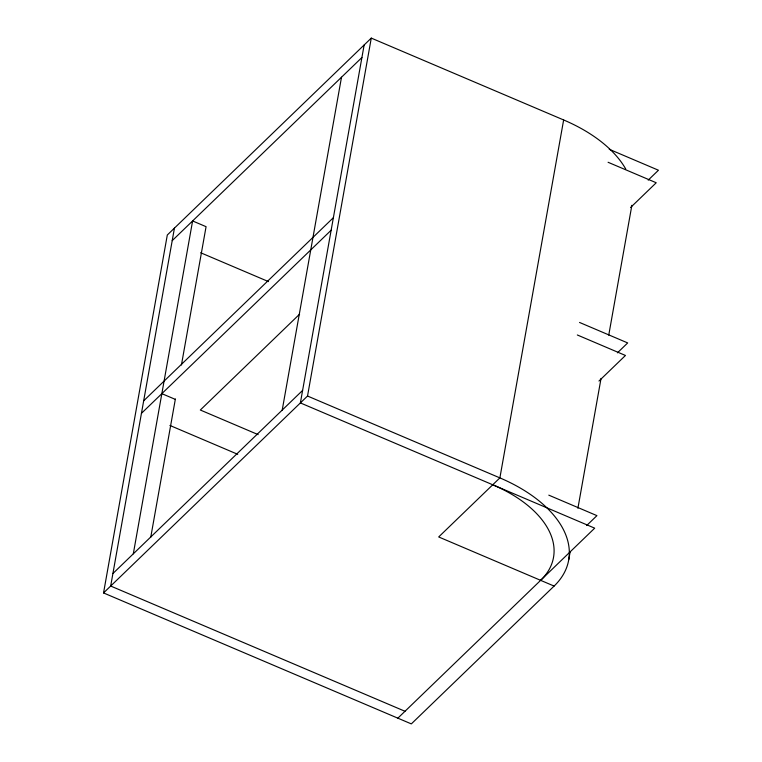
<?xml version="1.0" encoding="UTF-8"?>
<svg xmlns="http://www.w3.org/2000/svg" width="762" height="762" viewBox="0 0 762 762"><rect width="100%" height="100%" fill="white"/><g stroke="black" fill="none" stroke-linecap="round" stroke-linejoin="round"><path stroke-width="1.14" d="M563.642 119.958L499.882 477.888A132.026 74.4 10.1 0 1 554.107 586.073L411.328 723.9L103.546 592.931L167.307 235.001L371.275 38.1L563.642 119.958A132.026 74.4 10.1 0 1 625.726 168.993M174.441 228.114L110.681 586.035L405.003 711.279M133.312 553.822L192.605 220.951L206.073 226.676L181.432 364.988M150.743 537.286L175.384 398.974M282.216 410.08L341.509 77.21M364.141 44.996L300.38 402.917L594.693 528.161L397.859 718.166M103.546 592.931L307.524 396.03L371.275 38.1M568.738 559.727L570.195 551.536M577.91 508.254L601.037 378.419M608.743 335.147L631.869 205.302M172.212 240.64L361.912 57.521M143.675 400.812L333.375 217.694M141.446 413.337L331.146 230.219M299.59 314.192L200.32 410.023L258.166 434.635M112.919 573.51L302.619 390.392M648.205 180.127L658.454 170.231L609.219 149.276M630.584 207.502L656.225 182.756L608.086 162.277M617.439 352.835L627.688 342.929L579.549 322.45M598.97 381.029L625.459 355.463L577.32 334.975M586.673 525.532L596.932 515.636L548.792 495.148M200.654 252.746L268.491 281.607M307.524 396.03L499.882 477.888L438.693 536.953L554.107 586.073M161.849 393.649L175.308 399.374M169.897 425.444L237.725 454.304M492.747 484.775A116.624 65.722 10.1 0 1 540.649 580.339"/></g></svg>
